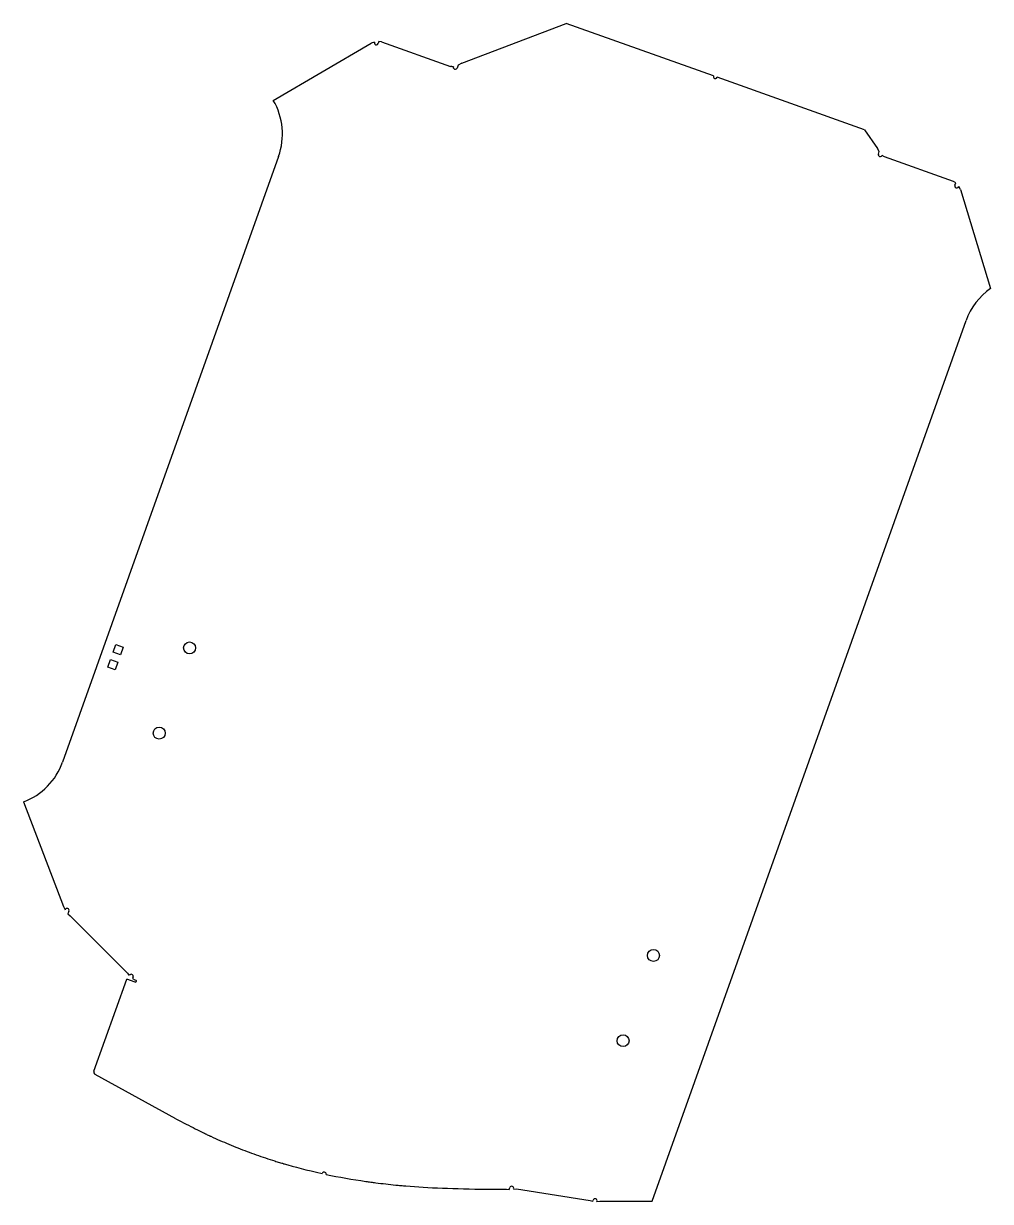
# Model space of a CAD drawing. Header units: millimetres. Extents: x -902 to -538, y -270 to 173.
import ezdxf

# ---------------------------------------------------------------- set-up
doc = ezdxf.new("R2010")
doc.units = ezdxf.units.MM

msp = doc.modelspace()

# ---------------------------------------------------------------- linework, layer by layer
at = {"color": 7, "linetype": 'Continuous', "lineweight": 25}
for p, q in [((-736.92, 157.92), (-697.63, 172.84)), ((-642.34, 153.13), (-697.63, 172.84)), ((-807.7, 143.94), (-770.94, 165.44)), ((-769.72, 165.82), (-770.94, 165.44)), ((-768.03, 166.08), (-768.31, 165.32)), ((-767.01, 165.93), (-768.03, 166.08)), ((-767.01, 165.93), (-741.11, 156.7)), ((-738.25, 157.21), (-738.64, 156.13)), ((-736.92, 157.92), (-738.25, 157.21)), ((-585.63, 132.92), (-640.92, 152.63)), ((-585.63, 132.92), (-580.69, 125.92)), ((-580.04, 124.71), (-580.69, 125.92)), ((-580.37, 123.8), (-580.04, 124.71)), ((-805.73, 122.93), (-886.86, -104.73)), ((-578.07, 122.74), (-578.95, 123.3)), ((-552.17, 113.51), (-578.07, 122.74)), ((-551.29, 112.95), (-552.17, 113.51)), ((-551.6, 112.08), (-551.29, 112.95)), ((-549.52, 110.41), (-550.18, 111.58)), ((-549.52, 110.41), (-538.27, 73.26)), ((-665.36, -269.71), (-547.41, 61.22)), ((-867.89, -63.4), (-866.88, -60.58)), ((-866.88, -60.58), (-864.06, -61.59)), ((-864.06, -61.59), (-865.06, -64.41)), ((-869.9, -69.06), (-868.9, -66.23)), ((-868.9, -66.23), (-866.07, -67.24)), ((-865.06, -64.41), (-867.89, -63.4)), ((-867.08, -70.06), (-869.9, -69.06)), ((-866.07, -67.24), (-867.08, -70.06)), ((-901.54, -119.7), (-886.59, -159.07)), ((-886.59, -159.07), (-885.92, -160.21)), ((-884.5, -160.71), (-884.88, -161.76)), ((-884.88, -161.76), (-884.09, -162.58)), ((-862.55, -184.05), (-884.09, -162.58)), ((-862.55, -184.05), (-861.8, -184.97)), ((-860.38, -185.47), (-860.6, -186.08)), ((-875.11, -220.88), (-862.77, -186.27)), ((-859.59, -187.4), (-862.77, -186.27)), ((-860.6, -186.08), (-859.69, -186.57)), ((-859.69, -186.57), (-859.34, -186.7)), ((-844.32, -238.76), (-874.65, -222.1)), ((-727.54, -265.26), (-720.11, -265.26)), ((-720.11, -265.26), (-719.06, -265.35)), ((-719.06, -265.35), (-718.82, -264.68)), ((-717.41, -265.19), (-716.33, -265.18)), ((-716.33, -265.18), (-688.69, -269.56)), ((-688.69, -269.56), (-687.67, -269.72)), ((-687.67, -269.72), (-687.54, -269.36)), ((-686.13, -269.87), (-685, -269.71)), ((-685, -269.71), (-665.36, -269.71))]:
    msp.add_line(p, q, dxfattribs=at)
for centre in [(-839.16, -61.83), (-850.57, -93.86), (-664.88, -177.41), (-676.29, -209.44)]:
    msp.add_circle(centre, 2.25, dxfattribs=at)
for centre, radius, start, end in [((-769.01, 165.57), 0.75, 160.384, 340.384), ((-739.34, 156.38), 0.75, 160.384, 340.384), ((-641.63, 152.88), 0.75, 160.384, 340.384), ((-829.28, 131.32), 25, 340.384, 30.3188), ((-579.66, 123.55), 0.75, 160.384, 340.384), ((-550.89, 111.83), 0.75, 160.384, 340.384), ((-523.87, 52.83), 25, 125.192, 160.384), ((-910.41, -96.33), 25, 290.7932, 340.384), ((-885.21, -160.46), 0.75, 340.384, 160.384), ((-861.09, -185.22), 0.75, 340.384, 160.384), ((-859.47, -187.05), 0.375, 250.384, 70.384), ((-874.17, -221.22), 1, 160.384, 241.2025), ((-788.62, -259.55), 0.75, 347.9885, 167.7804), ((-718.12, -264.93), 0.75, 340.384, 160.384), ((-686.84, -269.61), 0.75, 340.384, 160.384)]:
    msp.add_arc(centre, radius, start, end, dxfattribs=at)
for points, knots in [([(-740.05, 156.63), (-740.12, 156.63), (-740.27, 156.62), (-740.48, 156.63), (-740.69, 156.64), (-740.9, 156.66), (-741.04, 156.69), (-741.11, 156.7)], [0, 0, 0, 0, 0.205068, 0.407194, 0.606779, 0.804238, 1, 1, 1, 1]), ([(-844.32, -238.76), (-841.66, -240.18), (-839.23, -241.45), (-835.94, -243.1), (-834.9, -243.61), (-833.44, -244.32), (-832.96, -244.55), (-832.27, -244.88), (-832.05, -244.98), (-831.72, -245.14), (-831.61, -245.19), (-831.44, -245.26), (-831.39, -245.29), (-831.31, -245.33), (-831.28, -245.34), (-831.23, -245.36), (-831.21, -245.37), (-828.91, -246.43), (-826.65, -247.42), (-822.12, -249.31), (-819.86, -250.2), (-815.3, -251.91), (-813, -252.73), (-809.51, -253.9), (-808.34, -254.28), (-806.58, -254.84), (-805.99, -255.02), (-805.1, -255.29), (-804.81, -255.38), (-804.36, -255.52), (-804.21, -255.56), (-803.99, -255.63), (-803.92, -255.65), (-803.8, -255.68), (-803.77, -255.69), (-803.69, -255.72), (-803.65, -255.73), (-799.94, -256.83), (-795.19, -258.05), (-789.35, -259.39)], [0, 0, 0, 0, 0.125, 0.125, 0.1875, 0.1875, 0.21875, 0.21875, 0.234375, 0.234375, 0.242188, 0.242188, 0.246094, 0.246094, 0.248047, 0.248047, 0.25, 0.25, 0.375, 0.375, 0.5, 0.5, 0.625, 0.625, 0.6875, 0.6875, 0.71875, 0.71875, 0.734375, 0.734375, 0.742188, 0.742188, 0.746094, 0.746094, 0.748047, 0.748047, 0.75, 0.75, 1, 1, 1, 1]), ([(-787.89, -259.71), (-783, -260.73), (-778.02, -261.61), (-772.33, -262.42), (-771.7, -262.51), (-770.43, -262.68), (-769.83, -262.76), (-767.97, -263), (-766.72, -263.15), (-764.22, -263.43), (-762.96, -263.56), (-761.05, -263.75), (-760.42, -263.81), (-759.46, -263.9), (-759.14, -263.93), (-758.66, -263.97), (-758.5, -263.99), (-758.26, -264.01), (-758.18, -264.01), (-758.06, -264.02), (-758.02, -264.03), (-757.94, -264.03), (-757.89, -264.04), (-749.69, -264.73), (-739.58, -265.14), (-727.54, -265.26)], [0, 0, 0, 0, 0.25, 0.25, 0.28125, 0.28125, 0.3125, 0.3125, 0.375, 0.375, 0.4375, 0.4375, 0.46875, 0.46875, 0.484375, 0.484375, 0.492188, 0.492188, 0.496094, 0.496094, 0.498047, 0.498047, 0.5, 0.5, 1, 1, 1, 1])]:
    msp.add_open_spline(points, degree=3, knots=knots, dxfattribs=at)

doc.saveas('drawing.dxf')
